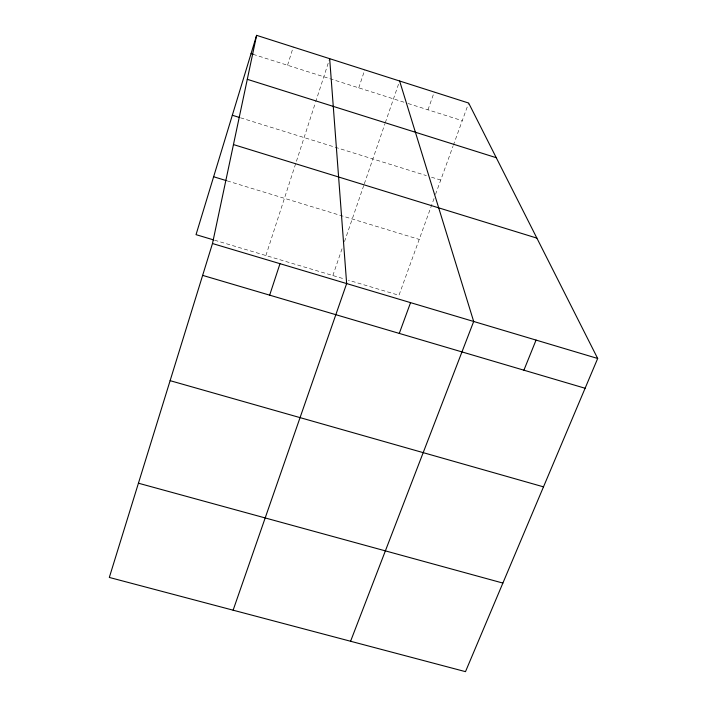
<?xml version="1.0" encoding="UTF-8"?>
<svg xmlns="http://www.w3.org/2000/svg" width="707" height="707" viewBox="0 0 707 707"><rect width="100%" height="100%" fill="white"/><g stroke="black" fill="none" stroke-linecap="round" stroke-linejoin="round"><path stroke-width="0.53" stroke-dasharray="3.54 2.65" d="M287.555 65.256L293.264 47.051M265.903 255.527L315.322 102.975M315.658 101.923L329.338 59.68M358.758 87.854L364.759 69.878M332.856 275.536L342.727 246.752M344.495 241.608L363.981 184.836M364.335 183.802L384.953 123.734M385.306 122.7L399.278 81.994M427.982 109.824L434.248 92.06M434.054 198.481L398.96 295.287L348.392 280.175M435.539 194.39L452.975 146.287M453.346 145.262L468.653 103.045M214.583 240.203L344.247 278.938M227.212 180.895L419.216 239.399M240.557 117.813L426.374 175.601M431.5 177.201L440.726 180.064M253.133 54.333L407.073 103.187M408.116 103.522L462.245 120.694"/><path stroke-width="1.06" d="M212.48 243.535L256.614 35.35L468.653 103.045L597.68 358.476L465.489 671.65L109.32 577.442L212.48 243.535L597.68 358.476M256.614 35.35L196.033 234.653L213.558 239.894M269.659 295.155L279.99 263.684M233.124 610.185L346.651 283.569L329.665 58.672M399.278 333.412L410.555 302.64M350.584 641.258L473.681 321.473L399.623 81.005M523.905 370.194L536.056 340.085M138.431 483.208L502.88 583.072M170.113 380.666L543.489 486.849M202.644 275.377L585.113 388.258M213.629 176.759L226.169 180.577M233.46 144.573L536.878 238.118M232.329 115.25L239.532 117.495M247.291 79.317L496.261 157.705M251.047 53.67L253.133 54.333"/></g></svg>
